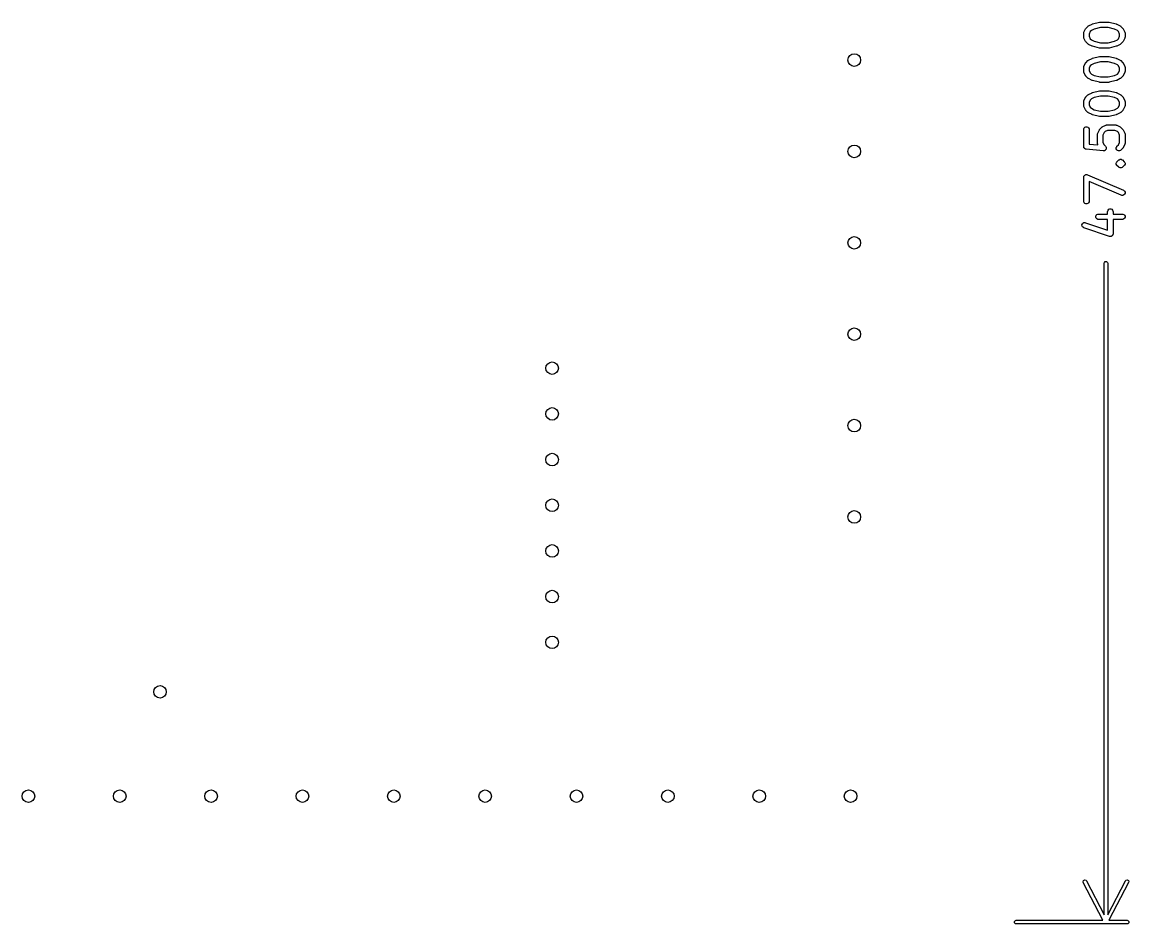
# Model space of a CAD drawing. Extents: x 2.08 to 4.67, y -4.81 to -2.77.
# Drawn here: x 3.459 to 4.671, y -4.805 to -3.818 of the extents above; entities that cross this region are included whole.
import ezdxf

# ---------------------------------------------------------------- set-up
doc = ezdxf.new("R2010")
doc.units = 0
doc.header["$MEASUREMENT"] = 0
doc.layers.add('BLACK', color=7, linetype='CONTINUOUS')

msp = doc.modelspace()

# ---------------------------------------------------------------- linework, layer by layer
at = {"layer": 'BLACK', "linetype": 'CONTINUOUS'}
for p, q in [((4.6216, -3.8293), (4.6234, -3.8255)), ((4.6234, -3.8255), (4.6236, -3.8253)), ((4.6236, -3.8252), (4.6237, -3.8251)), ((4.6236, -3.8253), (4.6236, -3.8252)), ((4.6237, -3.8251), (4.6238, -3.825)), ((4.6237, -3.8251), (4.6237, -3.8251)), ((4.6238, -3.825), (4.624, -3.8248)), ((4.624, -3.8248), (4.6259, -3.8229)), ((4.6259, -3.8229), (4.6261, -3.8227)), ((4.6261, -3.8227), (4.6262, -3.8226)), ((4.6261, -3.8227), (4.6261, -3.8227)), ((4.6262, -3.8226), (4.6263, -3.8225)), ((4.6263, -3.8225), (4.6264, -3.8225)), ((4.6264, -3.8225), (4.6266, -3.8223)), ((4.6266, -3.8223), (4.6304, -3.8205)), ((4.6297, -3.8274), (4.6285, -3.8286)), ((4.6327, -3.8259), (4.6297, -3.8274)), ((4.6304, -3.8205), (4.6304, -3.8204)), ((4.6304, -3.8204), (4.6307, -3.8204)), ((4.6304, -3.8205), (4.6304, -3.8205)), ((4.6307, -3.8204), (4.6309, -3.8203)), ((4.6309, -3.8203), (4.6309, -3.8203)), ((4.6309, -3.8203), (4.631, -3.8203)), ((4.631, -3.8203), (4.6385, -3.8184)), ((4.6396, -3.8242), (4.6327, -3.8259)), ((4.6385, -3.8184), (4.6386, -3.8184)), ((4.6386, -3.8184), (4.6386, -3.8183)), ((4.6386, -3.8183), (4.6388, -3.8183)), ((4.6388, -3.8183), (4.6391, -3.8183)), ((4.6391, -3.8183), (4.6391, -3.8183)), ((4.6391, -3.8183), (4.6392, -3.8183)), ((4.6392, -3.8183), (4.6486, -3.8183)), ((4.6482, -3.8242), (4.6396, -3.8242)), ((4.655, -3.8259), (4.6482, -3.8242)), ((4.6486, -3.8183), (4.6487, -3.8183)), ((4.6487, -3.8183), (4.6487, -3.8183)), ((4.6487, -3.8183), (4.6489, -3.8183)), ((4.6489, -3.8183), (4.6492, -3.8183)), ((4.6492, -3.8183), (4.6492, -3.8184)), ((4.6492, -3.8184), (4.6493, -3.8184)), ((4.6493, -3.8184), (4.6568, -3.8203)), ((4.6581, -3.8274), (4.655, -3.8259)), ((4.6568, -3.8203), (4.6568, -3.8203)), ((4.6568, -3.8203), (4.6569, -3.8203)), ((4.6569, -3.8203), (4.6571, -3.8204)), ((4.6571, -3.8204), (4.6573, -3.8204)), ((4.6573, -3.8204), (4.6574, -3.8205)), ((4.6574, -3.8205), (4.6574, -3.8205)), ((4.6574, -3.8205), (4.6611, -3.8223)), ((4.6593, -3.8286), (4.6581, -3.8274)), ((4.6611, -3.8223), (4.6614, -3.8225)), ((4.6614, -3.8225), (4.6615, -3.8225)), ((4.6615, -3.8225), (4.6615, -3.8226)), ((4.6615, -3.8226), (4.6616, -3.8227)), ((4.6616, -3.8227), (4.6617, -3.8227)), ((4.6617, -3.8227), (4.6619, -3.8229)), ((4.6619, -3.8229), (4.6638, -3.8248)), ((4.6638, -3.8248), (4.664, -3.825)), ((4.664, -3.825), (4.664, -3.8251)), ((4.664, -3.8251), (4.6641, -3.8251)), ((4.6641, -3.8251), (4.6642, -3.8252)), ((4.6642, -3.8252), (4.6642, -3.8253)), ((4.6642, -3.8253), (4.6643, -3.8255)), ((4.6643, -3.8255), (4.6662, -3.8293)), ((4.6213, -3.83), (4.6214, -3.8299)), ((4.6213, -3.8306), (4.6213, -3.83)), ((4.6213, -3.8344), (4.6213, -3.8306)), ((4.6213, -3.8349), (4.6213, -3.8344)), ((4.6214, -3.835), (4.6213, -3.8349)), ((4.6214, -3.8298), (4.6216, -3.8293)), ((4.6214, -3.8299), (4.6214, -3.8298)), ((4.6214, -3.8351), (4.6214, -3.835)), ((4.6216, -3.8357), (4.6214, -3.8351)), ((4.6234, -3.8394), (4.6216, -3.8357)), ((4.6236, -3.8397), (4.6234, -3.8394)), ((4.6236, -3.8398), (4.6236, -3.8397)), ((4.6237, -3.8398), (4.6236, -3.8398)), ((4.6237, -3.8399), (4.6237, -3.8398)), ((4.6238, -3.84), (4.6237, -3.8399)), ((4.624, -3.8402), (4.6238, -3.84)), ((4.6259, -3.8421), (4.624, -3.8402)), ((4.6285, -3.8286), (4.6272, -3.8313)), ((4.6272, -3.8313), (4.6272, -3.8337)), ((4.6272, -3.8337), (4.6285, -3.8364)), ((4.6285, -3.8364), (4.6297, -3.8376)), ((4.6297, -3.8376), (4.6327, -3.8391)), ((4.6327, -3.8391), (4.6396, -3.8408)), ((4.6482, -3.8408), (4.655, -3.8391)), ((4.655, -3.8391), (4.6581, -3.8376)), ((4.6581, -3.8376), (4.6593, -3.8364)), ((4.6606, -3.8313), (4.6593, -3.8286)), ((4.6593, -3.8364), (4.6606, -3.8337)), ((4.6606, -3.8337), (4.6606, -3.8313)), ((4.6638, -3.8402), (4.6619, -3.8421)), ((4.664, -3.84), (4.6638, -3.8402)), ((4.6641, -3.8398), (4.664, -3.8399)), ((4.664, -3.8399), (4.664, -3.84)), ((4.6642, -3.8398), (4.6641, -3.8398)), ((4.6643, -3.8394), (4.6642, -3.8397)), ((4.6642, -3.8397), (4.6642, -3.8398)), ((4.6662, -3.8357), (4.6643, -3.8394)), ((4.6662, -3.8293), (4.6664, -3.8298)), ((4.6664, -3.8351), (4.6662, -3.8357)), ((4.6664, -3.8298), (4.6664, -3.8299)), ((4.6664, -3.8299), (4.6665, -3.83)), ((4.6665, -3.8349), (4.6664, -3.835)), ((4.6664, -3.835), (4.6664, -3.8351)), ((4.6665, -3.83), (4.6665, -3.8306)), ((4.6665, -3.8306), (4.6665, -3.8344)), ((4.6665, -3.8344), (4.6665, -3.8349)), ((4.6261, -3.8423), (4.6259, -3.8421)), ((4.6262, -3.8424), (4.6261, -3.8423)), ((4.6261, -3.8423), (4.6261, -3.8423)), ((4.6263, -3.8424), (4.6262, -3.8424)), ((4.6264, -3.8425), (4.6263, -3.8424)), ((4.6266, -3.8426), (4.6264, -3.8425)), ((4.6304, -3.8445), (4.6266, -3.8426)), ((4.6307, -3.8446), (4.6304, -3.8445)), ((4.6304, -3.8445), (4.6304, -3.8445)), ((4.6304, -3.8445), (4.6304, -3.8445)), ((4.6309, -3.8447), (4.6307, -3.8446)), ((4.631, -3.8447), (4.6309, -3.8447)), ((4.6309, -3.8447), (4.6309, -3.8447)), ((4.6385, -3.8466), (4.631, -3.8447)), ((4.6386, -3.8466), (4.6385, -3.8466)), ((4.6388, -3.8467), (4.6386, -3.8466)), ((4.6386, -3.8466), (4.6386, -3.8466)), ((4.6391, -3.8467), (4.6388, -3.8467)), ((4.6392, -3.8467), (4.6391, -3.8467)), ((4.6391, -3.8467), (4.6391, -3.8467)), ((4.6486, -3.8467), (4.6392, -3.8467)), ((4.6396, -3.8408), (4.6482, -3.8408)), ((4.6487, -3.8467), (4.6486, -3.8467)), ((4.6489, -3.8467), (4.6487, -3.8467)), ((4.6487, -3.8467), (4.6487, -3.8467)), ((4.6492, -3.8466), (4.6489, -3.8467)), ((4.6493, -3.8466), (4.6492, -3.8466)), ((4.6492, -3.8466), (4.6492, -3.8466)), ((4.6568, -3.8447), (4.6493, -3.8466)), ((4.6569, -3.8447), (4.6568, -3.8447)), ((4.6568, -3.8447), (4.6568, -3.8447)), ((4.6571, -3.8446), (4.6569, -3.8447)), ((4.6573, -3.8445), (4.6571, -3.8446)), ((4.6574, -3.8445), (4.6573, -3.8445)), ((4.6611, -3.8426), (4.6574, -3.8445)), ((4.6574, -3.8445), (4.6574, -3.8445)), ((4.6614, -3.8425), (4.6611, -3.8426)), ((4.6615, -3.8424), (4.6614, -3.8425)), ((4.6616, -3.8423), (4.6615, -3.8424)), ((4.6615, -3.8424), (4.6615, -3.8424)), ((4.6617, -3.8423), (4.6616, -3.8423)), ((4.6619, -3.8421), (4.6617, -3.8423)), ((4.6216, -3.8668), (4.6234, -3.863)), ((4.6234, -3.863), (4.6236, -3.8628)), ((4.6236, -3.8627), (4.6237, -3.8626)), ((4.6236, -3.8628), (4.6236, -3.8627)), ((4.6237, -3.8626), (4.6238, -3.8625)), ((4.6237, -3.8626), (4.6237, -3.8626)), ((4.6238, -3.8625), (4.624, -3.8623)), ((4.624, -3.8623), (4.6259, -3.8604)), ((4.6259, -3.8604), (4.6261, -3.8602)), ((4.6261, -3.8602), (4.6262, -3.8601)), ((4.6261, -3.8602), (4.6261, -3.8602)), ((4.6262, -3.8601), (4.6263, -3.86)), ((4.6263, -3.86), (4.6264, -3.86)), ((4.6264, -3.86), (4.6266, -3.8598)), ((4.6266, -3.8598), (4.6304, -3.858)), ((4.6327, -3.8634), (4.6297, -3.8649)), ((4.6304, -3.858), (4.6304, -3.8579)), ((4.6304, -3.8579), (4.6307, -3.8579)), ((4.6304, -3.858), (4.6304, -3.858)), ((4.6307, -3.8579), (4.6309, -3.8578)), ((4.6309, -3.8578), (4.631, -3.8577)), ((4.6309, -3.8578), (4.6309, -3.8578)), ((4.631, -3.8577), (4.6385, -3.8559)), ((4.6396, -3.8617), (4.6327, -3.8634)), ((4.6385, -3.8559), (4.6386, -3.8559)), ((4.6386, -3.8559), (4.6386, -3.8558)), ((4.6386, -3.8558), (4.6388, -3.8558)), ((4.6388, -3.8558), (4.6391, -3.8558)), ((4.6391, -3.8558), (4.6391, -3.8558)), ((4.6391, -3.8558), (4.6392, -3.8558)), ((4.6392, -3.8558), (4.6486, -3.8558)), ((4.6482, -3.8617), (4.6396, -3.8617)), ((4.655, -3.8634), (4.6482, -3.8617)), ((4.6486, -3.8558), (4.6487, -3.8558)), ((4.6487, -3.8558), (4.6487, -3.8558)), ((4.6487, -3.8558), (4.6489, -3.8558)), ((4.6489, -3.8558), (4.6492, -3.8558)), ((4.6492, -3.8558), (4.6492, -3.8559)), ((4.6492, -3.8559), (4.6493, -3.8559)), ((4.6493, -3.8559), (4.6568, -3.8577)), ((4.6581, -3.8649), (4.655, -3.8634)), ((4.6568, -3.8577), (4.6568, -3.8578)), ((4.6568, -3.8578), (4.6569, -3.8578)), ((4.6569, -3.8578), (4.6571, -3.8579)), ((4.6571, -3.8579), (4.6573, -3.8579)), ((4.6573, -3.8579), (4.6574, -3.858)), ((4.6574, -3.858), (4.6574, -3.858)), ((4.6574, -3.858), (4.6611, -3.8598)), ((4.6611, -3.8598), (4.6614, -3.86)), ((4.6614, -3.86), (4.6615, -3.86)), ((4.6615, -3.86), (4.6615, -3.8601)), ((4.6615, -3.8601), (4.6616, -3.8602)), ((4.6616, -3.8602), (4.6617, -3.8602)), ((4.6617, -3.8602), (4.6619, -3.8604)), ((4.6619, -3.8604), (4.6638, -3.8623)), ((4.6638, -3.8623), (4.664, -3.8625)), ((4.664, -3.8625), (4.664, -3.8626)), ((4.664, -3.8626), (4.6641, -3.8626)), ((4.6641, -3.8626), (4.6642, -3.8627)), ((4.6642, -3.8627), (4.6642, -3.8628)), ((4.6642, -3.8628), (4.6643, -3.863)), ((4.6643, -3.863), (4.6662, -3.8668)), ((4.6213, -3.8675), (4.6214, -3.8674)), ((4.6213, -3.8681), (4.6213, -3.8675)), ((4.6213, -3.8719), (4.6213, -3.8681)), ((4.6213, -3.8724), (4.6213, -3.8719)), ((4.6214, -3.8725), (4.6213, -3.8724)), ((4.6214, -3.8673), (4.6216, -3.8668)), ((4.6214, -3.8674), (4.6214, -3.8673)), ((4.6214, -3.8726), (4.6214, -3.8725)), ((4.6216, -3.8732), (4.6214, -3.8726)), ((4.6234, -3.8769), (4.6216, -3.8732)), ((4.6285, -3.8661), (4.6272, -3.8688)), ((4.6272, -3.8688), (4.6272, -3.8712)), ((4.6272, -3.8712), (4.6285, -3.8739)), ((4.6297, -3.8649), (4.6285, -3.8661)), ((4.6285, -3.8739), (4.6297, -3.8751)), ((4.6297, -3.8751), (4.6327, -3.8766)), ((4.6327, -3.8766), (4.6396, -3.8783)), ((4.6482, -3.8783), (4.655, -3.8766)), ((4.655, -3.8766), (4.6581, -3.8751)), ((4.6593, -3.8661), (4.6581, -3.8649)), ((4.6581, -3.8751), (4.6593, -3.8739)), ((4.6606, -3.8688), (4.6593, -3.8661)), ((4.6593, -3.8739), (4.6606, -3.8712)), ((4.6606, -3.8712), (4.6606, -3.8688)), ((4.6662, -3.8732), (4.6643, -3.8769)), ((4.6662, -3.8668), (4.6664, -3.8673)), ((4.6664, -3.8726), (4.6662, -3.8732)), ((4.6664, -3.8673), (4.6664, -3.8674)), ((4.6664, -3.8674), (4.6665, -3.8675)), ((4.6665, -3.8724), (4.6664, -3.8725)), ((4.6664, -3.8725), (4.6664, -3.8726)), ((4.6665, -3.8675), (4.6665, -3.8681)), ((4.6665, -3.8681), (4.6665, -3.8719)), ((4.6665, -3.8719), (4.6665, -3.8724)), ((4.6236, -3.8772), (4.6234, -3.8769)), ((4.6237, -3.8773), (4.6236, -3.8772)), ((4.6236, -3.8772), (4.6236, -3.8772)), ((4.6237, -3.8774), (4.6237, -3.8773)), ((4.6238, -3.8775), (4.6237, -3.8774)), ((4.624, -3.8777), (4.6238, -3.8775)), ((4.6259, -3.8796), (4.624, -3.8777)), ((4.6261, -3.8798), (4.6259, -3.8796)), ((4.6262, -3.8799), (4.6261, -3.8798)), ((4.6261, -3.8798), (4.6261, -3.8798)), ((4.6263, -3.8799), (4.6262, -3.8799)), ((4.6264, -3.88), (4.6263, -3.8799)), ((4.6266, -3.8801), (4.6264, -3.88)), ((4.6304, -3.882), (4.6266, -3.8801)), ((4.6307, -3.8821), (4.6304, -3.882)), ((4.6304, -3.882), (4.6304, -3.882)), ((4.6304, -3.882), (4.6304, -3.882)), ((4.6309, -3.8822), (4.6307, -3.8821)), ((4.631, -3.8822), (4.6309, -3.8822)), ((4.6309, -3.8822), (4.6309, -3.8822)), ((4.6385, -3.8841), (4.631, -3.8822)), ((4.6386, -3.8841), (4.6385, -3.8841)), ((4.6388, -3.8842), (4.6386, -3.8841)), ((4.6386, -3.8841), (4.6386, -3.8841)), ((4.6391, -3.8842), (4.6388, -3.8842)), ((4.6392, -3.8842), (4.6391, -3.8842)), ((4.6391, -3.8842), (4.6391, -3.8842)), ((4.6486, -3.8842), (4.6392, -3.8842)), ((4.6396, -3.8783), (4.6482, -3.8783)), ((4.6487, -3.8842), (4.6486, -3.8842)), ((4.6489, -3.8842), (4.6487, -3.8842)), ((4.6487, -3.8842), (4.6487, -3.8842)), ((4.6492, -3.8841), (4.6489, -3.8842)), ((4.6493, -3.8841), (4.6492, -3.8841)), ((4.6492, -3.8841), (4.6492, -3.8841)), ((4.6568, -3.8822), (4.6493, -3.8841)), ((4.6569, -3.8822), (4.6568, -3.8822)), ((4.6568, -3.8822), (4.6568, -3.8822)), ((4.6571, -3.8821), (4.6569, -3.8822)), ((4.6573, -3.882), (4.6571, -3.8821)), ((4.6574, -3.882), (4.6573, -3.882)), ((4.6611, -3.8801), (4.6574, -3.882)), ((4.6574, -3.882), (4.6574, -3.882)), ((4.6614, -3.88), (4.6611, -3.8801)), ((4.6615, -3.8799), (4.6614, -3.88)), ((4.6616, -3.8798), (4.6615, -3.8799)), ((4.6615, -3.8799), (4.6615, -3.8799)), ((4.6617, -3.8798), (4.6616, -3.8798)), ((4.6619, -3.8796), (4.6617, -3.8798)), ((4.6638, -3.8777), (4.6619, -3.8796)), ((4.664, -3.8775), (4.6638, -3.8777)), ((4.6641, -3.8773), (4.664, -3.8774)), ((4.664, -3.8774), (4.664, -3.8775)), ((4.6642, -3.8772), (4.6641, -3.8773)), ((4.6643, -3.8769), (4.6642, -3.8772)), ((4.6642, -3.8772), (4.6642, -3.8772)), ((4.6216, -3.9043), (4.6234, -3.9005)), ((4.6234, -3.9005), (4.6236, -3.9003)), ((4.6236, -3.9002), (4.6237, -3.9001)), ((4.6236, -3.9003), (4.6236, -3.9002)), ((4.6237, -3.9001), (4.6237, -3.9)), ((4.6237, -3.9), (4.6238, -3.9)), ((4.6238, -3.9), (4.624, -3.8998)), ((4.624, -3.8998), (4.6259, -3.8979)), ((4.6259, -3.8979), (4.6261, -3.8977)), ((4.6261, -3.8977), (4.6261, -3.8976)), ((4.6261, -3.8976), (4.6262, -3.8976)), ((4.6262, -3.8976), (4.6263, -3.8975)), ((4.6263, -3.8975), (4.6264, -3.8975)), ((4.6264, -3.8975), (4.6266, -3.8973)), ((4.6266, -3.8973), (4.6304, -3.8955)), ((4.6327, -3.9009), (4.6297, -3.9024)), ((4.6304, -3.8955), (4.6304, -3.8954)), ((4.6304, -3.8954), (4.6304, -3.8954)), ((4.6304, -3.8954), (4.6307, -3.8954)), ((4.6307, -3.8954), (4.6309, -3.8953)), ((4.6309, -3.8953), (4.631, -3.8952)), ((4.6309, -3.8953), (4.6309, -3.8953)), ((4.631, -3.8952), (4.6385, -3.8934)), ((4.6396, -3.8992), (4.6327, -3.9009)), ((4.6385, -3.8934), (4.6386, -3.8934)), ((4.6386, -3.8934), (4.6386, -3.8933)), ((4.6386, -3.8933), (4.6388, -3.8933)), ((4.6388, -3.8933), (4.6391, -3.8933)), ((4.6391, -3.8933), (4.6391, -3.8933)), ((4.6391, -3.8933), (4.6392, -3.8933)), ((4.6392, -3.8933), (4.6486, -3.8933)), ((4.6482, -3.8992), (4.6396, -3.8992)), ((4.655, -3.9009), (4.6482, -3.8992)), ((4.6486, -3.8933), (4.6487, -3.8933)), ((4.6487, -3.8933), (4.6487, -3.8933)), ((4.6487, -3.8933), (4.6489, -3.8933)), ((4.6489, -3.8933), (4.6492, -3.8933)), ((4.6492, -3.8933), (4.6492, -3.8934)), ((4.6492, -3.8934), (4.6493, -3.8934)), ((4.6493, -3.8934), (4.6568, -3.8952)), ((4.6581, -3.9024), (4.655, -3.9009)), ((4.6568, -3.8952), (4.6568, -3.8953)), ((4.6568, -3.8953), (4.6569, -3.8953)), ((4.6569, -3.8953), (4.6571, -3.8954)), ((4.6571, -3.8954), (4.6573, -3.8954)), ((4.6573, -3.8954), (4.6574, -3.8954)), ((4.6574, -3.8954), (4.6574, -3.8955)), ((4.6574, -3.8955), (4.6611, -3.8973)), ((4.6611, -3.8973), (4.6614, -3.8975)), ((4.6614, -3.8975), (4.6615, -3.8975)), ((4.6615, -3.8975), (4.6615, -3.8976)), ((4.6615, -3.8976), (4.6616, -3.8976)), ((4.6616, -3.8976), (4.6617, -3.8977)), ((4.6617, -3.8977), (4.6619, -3.8979)), ((4.6619, -3.8979), (4.6638, -3.8998)), ((4.6638, -3.8998), (4.664, -3.9)), ((4.664, -3.9), (4.664, -3.9)), ((4.664, -3.9), (4.6641, -3.9001)), ((4.6641, -3.9001), (4.6642, -3.9002)), ((4.6642, -3.9002), (4.6642, -3.9003)), ((4.6642, -3.9003), (4.6643, -3.9005)), ((4.6643, -3.9005), (4.6662, -3.9043)), ((4.6213, -3.905), (4.6214, -3.9049)), ((4.6213, -3.9056), (4.6213, -3.905)), ((4.6213, -3.9094), (4.6213, -3.9056)), ((4.6213, -3.9099), (4.6213, -3.9094)), ((4.6214, -3.91), (4.6213, -3.9099)), ((4.6214, -3.9048), (4.6216, -3.9043)), ((4.6214, -3.9049), (4.6214, -3.9048)), ((4.6214, -3.9101), (4.6214, -3.91)), ((4.6216, -3.9107), (4.6214, -3.9101)), ((4.6234, -3.9144), (4.6216, -3.9107)), ((4.6285, -3.9036), (4.6272, -3.9063)), ((4.6272, -3.9063), (4.6272, -3.9087)), ((4.6272, -3.9087), (4.6285, -3.9114)), ((4.6297, -3.9024), (4.6285, -3.9036)), ((4.6285, -3.9114), (4.6297, -3.9126)), ((4.6297, -3.9126), (4.6327, -3.9141)), ((4.655, -3.9141), (4.6581, -3.9126)), ((4.6593, -3.9036), (4.6581, -3.9024)), ((4.6581, -3.9126), (4.6593, -3.9114)), ((4.6606, -3.9063), (4.6593, -3.9036)), ((4.6593, -3.9114), (4.6606, -3.9087)), ((4.6606, -3.9087), (4.6606, -3.9063)), ((4.6662, -3.9107), (4.6643, -3.9144)), ((4.6662, -3.9043), (4.6664, -3.9048)), ((4.6664, -3.9101), (4.6662, -3.9107)), ((4.6664, -3.9048), (4.6664, -3.9049)), ((4.6664, -3.9049), (4.6665, -3.905)), ((4.6665, -3.9099), (4.6664, -3.91)), ((4.6664, -3.91), (4.6664, -3.9101)), ((4.6665, -3.905), (4.6665, -3.9056)), ((4.6665, -3.9056), (4.6665, -3.9094)), ((4.6665, -3.9094), (4.6665, -3.9099)), ((4.6236, -3.9147), (4.6234, -3.9144)), ((4.6237, -3.9148), (4.6236, -3.9147)), ((4.6236, -3.9147), (4.6236, -3.9147)), ((4.6237, -3.9149), (4.6237, -3.9148)), ((4.6238, -3.915), (4.6237, -3.9149)), ((4.624, -3.9152), (4.6238, -3.915)), ((4.6259, -3.9171), (4.624, -3.9152)), ((4.6261, -3.9173), (4.6259, -3.9171)), ((4.6262, -3.9174), (4.6261, -3.9173)), ((4.6261, -3.9173), (4.6261, -3.9173)), ((4.6263, -3.9174), (4.6262, -3.9174)), ((4.6264, -3.9175), (4.6263, -3.9174)), ((4.6266, -3.9176), (4.6264, -3.9175)), ((4.6304, -3.9195), (4.6266, -3.9176)), ((4.6307, -3.9196), (4.6304, -3.9195)), ((4.6304, -3.9195), (4.6304, -3.9195)), ((4.6304, -3.9195), (4.6304, -3.9195)), ((4.6309, -3.9197), (4.6307, -3.9196)), ((4.631, -3.9197), (4.6309, -3.9197)), ((4.6309, -3.9197), (4.6309, -3.9197)), ((4.6385, -3.9216), (4.631, -3.9197)), ((4.6327, -3.9141), (4.6396, -3.9158)), ((4.6386, -3.9216), (4.6385, -3.9216)), ((4.6388, -3.9216), (4.6386, -3.9216)), ((4.6386, -3.9216), (4.6386, -3.9216)), ((4.6391, -3.9217), (4.6388, -3.9216)), ((4.6392, -3.9217), (4.6391, -3.9217)), ((4.6391, -3.9217), (4.6391, -3.9217)), ((4.6486, -3.9217), (4.6392, -3.9217)), ((4.6396, -3.9158), (4.6482, -3.9158)), ((4.6482, -3.9158), (4.655, -3.9141)), ((4.6487, -3.9217), (4.6486, -3.9217)), ((4.6489, -3.9216), (4.6487, -3.9217)), ((4.6487, -3.9217), (4.6487, -3.9217)), ((4.6492, -3.9216), (4.6489, -3.9216)), ((4.6493, -3.9216), (4.6492, -3.9216)), ((4.6492, -3.9216), (4.6492, -3.9216)), ((4.6568, -3.9197), (4.6493, -3.9216)), ((4.6569, -3.9197), (4.6568, -3.9197)), ((4.6568, -3.9197), (4.6568, -3.9197)), ((4.6571, -3.9196), (4.6569, -3.9197)), ((4.6573, -3.9195), (4.6571, -3.9196)), ((4.6574, -3.9195), (4.6573, -3.9195)), ((4.6611, -3.9176), (4.6574, -3.9195)), ((4.6574, -3.9195), (4.6574, -3.9195)), ((4.6614, -3.9175), (4.6611, -3.9176)), ((4.6615, -3.9174), (4.6614, -3.9175)), ((4.6616, -3.9173), (4.6615, -3.9174)), ((4.6615, -3.9174), (4.6615, -3.9174)), ((4.6617, -3.9173), (4.6616, -3.9173)), ((4.6619, -3.9171), (4.6617, -3.9173)), ((4.6638, -3.9152), (4.6619, -3.9171)), ((4.664, -3.915), (4.6638, -3.9152)), ((4.6641, -3.9148), (4.664, -3.9149)), ((4.664, -3.9149), (4.664, -3.915)), ((4.6642, -3.9147), (4.6641, -3.9148)), ((4.6643, -3.9144), (4.6642, -3.9147)), ((4.6642, -3.9147), (4.6642, -3.9147)), ((4.6213, -3.935), (4.6218, -3.934)), ((4.6213, -3.9356), (4.6213, -3.935)), ((4.6213, -3.9543), (4.6213, -3.9356)), ((4.6218, -3.934), (4.6226, -3.9331)), ((4.6226, -3.9331), (4.6236, -3.9327)), ((4.6236, -3.9327), (4.6248, -3.9327)), ((4.6248, -3.9327), (4.6258, -3.9331)), ((4.6258, -3.9331), (4.6267, -3.934)), ((4.6267, -3.934), (4.6271, -3.935)), ((4.6271, -3.935), (4.6272, -3.9356)), ((4.6272, -3.9356), (4.6272, -3.9517)), ((4.6366, -3.9399), (4.6384, -3.9362)), ((4.6384, -3.9362), (4.6386, -3.9359)), ((4.6386, -3.9359), (4.6386, -3.9358)), ((4.6386, -3.9358), (4.6387, -3.9358)), ((4.6387, -3.9357), (4.6388, -3.9356)), ((4.6387, -3.9358), (4.6387, -3.9357)), ((4.6388, -3.9356), (4.639, -3.9354)), ((4.639, -3.9354), (4.6409, -3.9335)), ((4.6409, -3.9335), (4.6411, -3.9333)), ((4.6411, -3.9333), (4.6412, -3.9332)), ((4.6411, -3.9333), (4.6411, -3.9333)), ((4.6412, -3.9332), (4.6413, -3.9331)), ((4.6413, -3.9331), (4.6414, -3.9331)), ((4.6414, -3.9331), (4.6416, -3.933)), ((4.6416, -3.933), (4.6454, -3.9311)), ((4.6474, -3.9367), (4.6447, -3.938)), ((4.6454, -3.9311), (4.6459, -3.9309)), ((4.6459, -3.9309), (4.646, -3.9309)), ((4.646, -3.9309), (4.6461, -3.9308)), ((4.6461, -3.9308), (4.6467, -3.9308)), ((4.6467, -3.9308), (4.6561, -3.9308)), ((4.6554, -3.9367), (4.6474, -3.9367)), ((4.6581, -3.938), (4.6554, -3.9367)), ((4.6561, -3.9308), (4.6567, -3.9308)), ((4.6567, -3.9308), (4.6568, -3.9309)), ((4.6568, -3.9309), (4.6569, -3.9309)), ((4.6569, -3.9309), (4.6574, -3.9311)), ((4.6574, -3.9311), (4.6611, -3.933)), ((4.6611, -3.933), (4.6614, -3.9331)), ((4.6614, -3.9331), (4.6615, -3.9331)), ((4.6615, -3.9331), (4.6615, -3.9332)), ((4.6615, -3.9332), (4.6616, -3.9333)), ((4.6616, -3.9333), (4.6617, -3.9333)), ((4.6617, -3.9333), (4.6619, -3.9335)), ((4.6619, -3.9335), (4.6638, -3.9354)), ((4.6638, -3.9354), (4.664, -3.9356)), ((4.664, -3.9356), (4.664, -3.9357)), ((4.664, -3.9357), (4.6641, -3.9358)), ((4.6641, -3.9358), (4.6642, -3.9358)), ((4.6642, -3.9358), (4.6642, -3.9359)), ((4.6642, -3.9359), (4.6643, -3.9362)), ((4.6643, -3.9362), (4.6662, -3.9399)), ((4.6363, -3.9406), (4.6364, -3.9404)), ((4.6363, -3.9412), (4.6363, -3.9406)), ((4.6363, -3.9406), (4.6363, -3.9406)), ((4.6363, -3.9506), (4.6363, -3.9412)), ((4.6364, -3.9404), (4.6366, -3.9399)), ((4.6435, -3.9392), (4.6422, -3.9419)), ((4.6422, -3.9419), (4.6422, -3.9499)), ((4.6447, -3.938), (4.6435, -3.9392)), ((4.6593, -3.9392), (4.6581, -3.938)), ((4.6606, -3.9419), (4.6593, -3.9392)), ((4.6606, -3.9499), (4.6606, -3.9419)), ((4.6662, -3.9399), (4.6664, -3.9404)), ((4.6664, -3.9404), (4.6664, -3.9406)), ((4.6664, -3.9406), (4.6665, -3.9406)), ((4.6665, -3.9406), (4.6665, -3.9412)), ((4.6665, -3.9412), (4.6665, -3.9506)), ((4.6213, -3.9546), (4.6213, -3.9543)), ((4.6213, -3.9547), (4.6213, -3.9546)), ((4.6213, -3.9546), (4.6213, -3.9546)), ((4.6213, -3.9549), (4.6213, -3.9547)), ((4.6215, -3.9553), (4.6213, -3.9549)), ((4.6216, -3.9557), (4.6215, -3.9553)), ((4.6217, -3.9559), (4.6216, -3.9557)), ((4.6218, -3.956), (4.6217, -3.9559)), ((4.6221, -3.9563), (4.6218, -3.956)), ((4.6223, -3.9566), (4.6221, -3.9563)), ((4.6225, -3.9567), (4.6223, -3.9566)), ((4.6226, -3.9568), (4.6225, -3.9567)), ((4.623, -3.957), (4.6226, -3.9568)), ((4.6233, -3.9572), (4.623, -3.957)), ((4.6236, -3.9572), (4.6233, -3.9572)), ((4.6237, -3.9572), (4.6236, -3.9572)), ((4.6236, -3.9572), (4.6236, -3.9572)), ((4.6239, -3.9573), (4.6237, -3.9572)), ((4.6427, -3.9592), (4.6239, -3.9573)), ((4.6272, -3.9517), (4.6369, -3.9527)), ((4.6363, -3.9512), (4.6363, -3.9506)), ((4.6363, -3.9513), (4.6363, -3.9512)), ((4.6364, -3.9514), (4.6363, -3.9513)), ((4.6366, -3.9519), (4.6364, -3.9514)), ((4.6369, -3.9527), (4.6366, -3.9519)), ((4.6422, -3.9499), (4.6435, -3.9526)), ((4.6432, -3.9592), (4.6427, -3.9592)), ((4.6434, -3.9591), (4.6432, -3.9592)), ((4.6435, -3.9591), (4.6434, -3.9591)), ((4.6435, -3.9526), (4.645, -3.9541)), ((4.6439, -3.959), (4.6435, -3.9591)), ((4.6443, -3.9588), (4.6439, -3.959)), ((4.6445, -3.9587), (4.6443, -3.9588)), ((4.6446, -3.9587), (4.6445, -3.9587)), ((4.6449, -3.9584), (4.6446, -3.9587)), ((4.6452, -3.9581), (4.6449, -3.9584)), ((4.645, -3.9541), (4.6454, -3.9546)), ((4.6453, -3.958), (4.6452, -3.9581)), ((4.6454, -3.9579), (4.6453, -3.958)), ((4.6454, -3.9546), (4.6455, -3.9547)), ((4.6456, -3.9575), (4.6454, -3.9579)), ((4.6455, -3.9547), (4.6456, -3.9548)), ((4.6456, -3.9548), (4.6457, -3.9552)), ((4.6458, -3.9571), (4.6456, -3.9575)), ((4.6457, -3.9552), (4.6458, -3.9556)), ((4.6458, -3.9556), (4.6458, -3.9558)), ((4.6458, -3.9558), (4.6459, -3.9559)), ((4.6459, -3.9559), (4.6458, -3.9564)), ((4.6458, -3.9564), (4.6458, -3.9568)), ((4.6458, -3.9568), (4.6458, -3.9569)), ((4.6458, -3.9569), (4.6458, -3.9571)), ((4.6569, -3.9556), (4.6574, -3.9546)), ((4.6569, -3.9568), (4.6569, -3.9556)), ((4.6574, -3.9579), (4.6569, -3.9568)), ((4.6574, -3.9546), (4.6577, -3.9541)), ((4.6582, -3.9587), (4.6574, -3.9579)), ((4.6577, -3.9541), (4.6593, -3.9526)), ((4.6592, -3.9591), (4.6582, -3.9587)), ((4.6604, -3.9591), (4.6592, -3.9591)), ((4.6593, -3.9526), (4.6606, -3.9499)), ((4.6615, -3.9587), (4.6604, -3.9591)), ((4.6619, -3.9583), (4.6615, -3.9587)), ((4.6638, -3.9564), (4.6619, -3.9583)), ((4.664, -3.9562), (4.6638, -3.9564)), ((4.6641, -3.9561), (4.664, -3.9562)), ((4.664, -3.9562), (4.664, -3.9562)), ((4.6642, -3.956), (4.6641, -3.9561)), ((4.6643, -3.9557), (4.6642, -3.9559)), ((4.6642, -3.9559), (4.6642, -3.956)), ((4.6662, -3.9519), (4.6643, -3.9557)), ((4.6664, -3.9514), (4.6662, -3.9519)), ((4.6665, -3.9512), (4.6664, -3.9513)), ((4.6664, -3.9513), (4.6664, -3.9514)), ((4.6665, -3.9506), (4.6665, -3.9512)), ((4.6569, -3.9725), (4.6572, -3.9718)), ((4.6569, -3.9737), (4.6569, -3.9725)), ((4.6572, -3.9718), (4.6574, -3.9715)), ((4.6574, -3.9715), (4.6577, -3.971)), ((4.6574, -3.9715), (4.6574, -3.9715)), ((4.6577, -3.971), (4.6596, -3.9691)), ((4.6596, -3.9691), (4.6601, -3.9688)), ((4.6601, -3.9688), (4.6611, -3.9683)), ((4.6611, -3.9683), (4.6623, -3.9683)), ((4.6623, -3.9683), (4.6633, -3.9688)), ((4.6633, -3.9688), (4.6633, -3.9688)), ((4.6633, -3.9688), (4.6638, -3.9691)), ((4.6638, -3.9691), (4.6657, -3.971)), ((4.6657, -3.971), (4.666, -3.9715)), ((4.666, -3.9715), (4.6662, -3.9718)), ((4.6662, -3.9718), (4.6665, -3.9725)), ((4.6665, -3.9725), (4.6665, -3.9737)), ((4.6222, -3.986), (4.6226, -3.9856)), ((4.6226, -3.9856), (4.6231, -3.9854)), ((4.6226, -3.9856), (4.6226, -3.9856)), ((4.6226, -3.9856), (4.6226, -3.9856)), ((4.6231, -3.9854), (4.6236, -3.9852)), ((4.6236, -3.9852), (4.6236, -3.9852)), ((4.6236, -3.9852), (4.6237, -3.9852)), ((4.6237, -3.9852), (4.6242, -3.9852)), ((4.6242, -3.9852), (4.6248, -3.9852)), ((4.6248, -3.9852), (4.6248, -3.9852)), ((4.6248, -3.9852), (4.6248, -3.9852)), ((4.6248, -3.9852), (4.6254, -3.9854)), ((4.6254, -3.9854), (4.6647, -4.0023)), ((4.6574, -3.9747), (4.6569, -3.9737)), ((4.6577, -3.9752), (4.6574, -3.9747)), ((4.6574, -3.9747), (4.6574, -3.9747)), ((4.6596, -3.9771), (4.6577, -3.9752)), ((4.6601, -3.9774), (4.6596, -3.9771)), ((4.6611, -3.9779), (4.6601, -3.9774)), ((4.6623, -3.9779), (4.6611, -3.9779)), ((4.6633, -3.9774), (4.6623, -3.9779)), ((4.6638, -3.9771), (4.6633, -3.9774)), ((4.6657, -3.9752), (4.6638, -3.9771)), ((4.666, -3.9747), (4.6657, -3.9752)), ((4.6665, -3.9737), (4.666, -3.9747)), ((4.6213, -3.9875), (4.6215, -3.987)), ((4.6213, -3.9881), (4.6213, -3.9875)), ((4.6213, -3.9875), (4.6213, -3.9875)), ((4.6213, -3.9875), (4.6213, -3.9875)), ((4.6213, -4.0143), (4.6213, -3.9881)), ((4.6215, -3.987), (4.6218, -3.9865)), ((4.6218, -3.9864), (4.6222, -3.986)), ((4.6218, -3.9865), (4.6218, -3.9864)), ((4.6218, -3.9864), (4.6218, -3.9864)), ((4.6624, -4.0077), (4.6272, -3.9926)), ((4.6272, -3.9926), (4.6272, -4.0143)), ((4.663, -4.0079), (4.6624, -4.0077)), ((4.6641, -4.0079), (4.663, -4.0079)), ((4.6652, -4.0074), (4.6641, -4.0079)), ((4.6647, -4.0023), (4.6652, -4.0025)), ((4.6652, -4.0025), (4.6661, -4.0034)), ((4.666, -4.0066), (4.6652, -4.0074)), ((4.6665, -4.0056), (4.666, -4.0066)), ((4.6661, -4.0034), (4.6665, -4.0044)), ((4.6665, -4.0044), (4.6665, -4.0056)), ((4.6213, -4.0149), (4.6213, -4.0143)), ((4.6218, -4.016), (4.6213, -4.0149)), ((4.6226, -4.0168), (4.6218, -4.016)), ((4.6236, -4.0172), (4.6226, -4.0168)), ((4.6248, -4.0172), (4.6236, -4.0172)), ((4.6258, -4.0168), (4.6248, -4.0172)), ((4.6267, -4.016), (4.6258, -4.0168)), ((4.6271, -4.0149), (4.6267, -4.016)), ((4.6272, -4.0143), (4.6271, -4.0149)), ((4.6344, -4.0306), (4.6349, -4.0296)), ((4.6344, -4.0318), (4.6344, -4.0306)), ((4.6349, -4.0329), (4.6344, -4.0318)), ((4.6349, -4.0296), (4.6357, -4.0288)), ((4.6357, -4.0337), (4.6349, -4.0329)), ((4.6357, -4.0288), (4.6368, -4.0283)), ((4.6368, -4.0341), (4.6357, -4.0337)), ((4.6368, -4.0283), (4.6373, -4.0283)), ((4.6373, -4.0342), (4.6368, -4.0341)), ((4.6373, -4.0283), (4.6475, -4.0283)), ((4.6475, -4.0342), (4.6373, -4.0342)), ((4.6475, -4.0256), (4.6476, -4.025)), ((4.6475, -4.0283), (4.6475, -4.0256)), ((4.6475, -4.0459), (4.6475, -4.0342)), ((4.6476, -4.025), (4.648, -4.024)), ((4.648, -4.024), (4.6488, -4.0231)), ((4.6488, -4.0231), (4.6499, -4.0227)), ((4.6499, -4.0227), (4.651, -4.0227)), ((4.651, -4.0227), (4.6521, -4.0231)), ((4.6521, -4.0231), (4.6529, -4.024)), ((4.6529, -4.024), (4.6533, -4.025)), ((4.6533, -4.025), (4.6534, -4.0256)), ((4.6534, -4.0256), (4.6534, -4.0283)), ((4.6534, -4.0283), (4.6636, -4.0283)), ((4.6636, -4.0342), (4.6534, -4.0342)), ((4.6534, -4.0342), (4.6534, -4.05)), ((4.6636, -4.0283), (4.6642, -4.0283)), ((4.6642, -4.0341), (4.6636, -4.0342)), ((4.6642, -4.0283), (4.6652, -4.0288)), ((4.6652, -4.0337), (4.6642, -4.0341)), ((4.6652, -4.0288), (4.666, -4.0296)), ((4.666, -4.0329), (4.6652, -4.0337)), ((4.666, -4.0296), (4.6665, -4.0306)), ((4.6665, -4.0318), (4.666, -4.0329)), ((4.6665, -4.0306), (4.6665, -4.0318)), ((4.6194, -4.0402), (4.6198, -4.0391)), ((4.6195, -4.0414), (4.6194, -4.0402)), ((4.62, -4.0424), (4.6195, -4.0414)), ((4.6198, -4.0391), (4.6205, -4.0383)), ((4.6209, -4.0432), (4.62, -4.0424)), ((4.6205, -4.0383), (4.6216, -4.0377)), ((4.6214, -4.0434), (4.6209, -4.0432)), ((4.6495, -4.0528), (4.6214, -4.0434)), ((4.6216, -4.0377), (4.6227, -4.0377)), ((4.6227, -4.0377), (4.6233, -4.0378)), ((4.6233, -4.0378), (4.6475, -4.0459)), ((4.6498, -4.0528), (4.6495, -4.0528)), ((4.6499, -4.0529), (4.6498, -4.0528)), ((4.6501, -4.0529), (4.6499, -4.0529)), ((4.6499, -4.0529), (4.6499, -4.0529)), ((4.6506, -4.0529), (4.6501, -4.0529)), ((4.651, -4.0529), (4.6506, -4.0529)), ((4.6511, -4.0528), (4.651, -4.0529)), ((4.6512, -4.0528), (4.6511, -4.0528)), ((4.6517, -4.0526), (4.6512, -4.0528)), ((4.6521, -4.0524), (4.6517, -4.0526)), ((4.6522, -4.0523), (4.6521, -4.0524)), ((4.6523, -4.0523), (4.6522, -4.0523)), ((4.6526, -4.0519), (4.6523, -4.0523)), ((4.6529, -4.0516), (4.6526, -4.0519)), ((4.653, -4.0514), (4.6529, -4.0515)), ((4.6529, -4.0515), (4.6529, -4.0516)), ((4.6532, -4.051), (4.653, -4.0514)), ((4.6533, -4.0505), (4.6532, -4.051)), ((4.6534, -4.0504), (4.6533, -4.0505)), ((4.6534, -4.05), (4.6534, -4.0503)), ((4.6534, -4.0503), (4.6534, -4.0503)), ((4.6534, -4.0503), (4.6534, -4.0504)), ((4.6437, -4.0821), (4.6439, -4.0813)), ((4.6437, -4.7951), (4.6437, -4.0821)), ((4.6439, -4.0813), (4.6449, -4.0802)), ((4.6449, -4.0802), (4.6464, -4.0802)), ((4.6464, -4.0802), (4.6475, -4.0813)), ((4.6475, -4.0813), (4.6476, -4.0821)), ((4.6476, -4.0821), (4.6476, -4.7951)), ((4.6206, -4.759), (4.6211, -4.7575)), ((4.6208, -4.7597), (4.6206, -4.759)), ((4.6424, -4.8012), (4.6208, -4.7597)), ((4.6211, -4.7575), (4.6224, -4.7568)), ((4.6224, -4.7568), (4.6238, -4.7573)), ((4.6238, -4.7573), (4.6243, -4.7579)), ((4.6243, -4.7579), (4.6437, -4.7951)), ((4.6476, -4.7951), (4.667, -4.7579)), ((4.6705, -4.7597), (4.6489, -4.8012)), ((4.667, -4.7579), (4.6675, -4.7573)), ((4.6675, -4.7573), (4.6689, -4.7568)), ((4.6689, -4.7568), (4.6703, -4.7575)), ((4.6703, -4.7575), (4.6707, -4.759)), ((4.6707, -4.759), (4.6705, -4.7597)), ((4.5454, -4.8024), (4.5465, -4.8013)), ((4.5454, -4.8039), (4.5454, -4.8024)), ((4.5465, -4.805), (4.5454, -4.8039)), ((4.5465, -4.8013), (4.5472, -4.8012)), ((4.5472, -4.8051), (4.5465, -4.805)), ((4.5472, -4.8012), (4.6424, -4.8012)), ((4.6688, -4.8051), (4.5472, -4.8051)), ((4.6489, -4.8012), (4.6688, -4.8012)), ((4.6688, -4.8012), (4.6695, -4.8013)), ((4.6695, -4.805), (4.6688, -4.8051)), ((4.6695, -4.8013), (4.6706, -4.8024)), ((4.6706, -4.8039), (4.6695, -4.805)), ((4.6706, -4.8024), (4.6706, -4.8039))]:
    msp.add_line(p, q, dxfattribs=at)
at = {"layer": 'BLACK'}
for centre in [(4.3701, -3.8598), (4.3701, -3.8598), (4.3701, -3.9598), (4.3701, -3.9598), (4.3701, -4.0598), (4.3701, -4.0598), (4.3701, -4.1598), (4.3701, -4.1598), (4.0394, -4.197), (4.0394, -4.197), (4.0394, -4.247), (4.0394, -4.247), (4.3701, -4.2598), (4.3701, -4.2598), (4.0394, -4.297), (4.0394, -4.297), (4.0394, -4.347), (4.0394, -4.347), (4.3701, -4.3598), (4.3701, -4.3598), (4.0394, -4.397), (4.0394, -4.397), (4.0394, -4.447), (4.0394, -4.447), (4.0394, -4.497), (4.0394, -4.497), (3.6102, -4.5512), (3.6102, -4.5512), (3.4661, -4.6654), (3.4661, -4.6654), (3.5661, -4.6654), (3.5661, -4.6654), (3.6661, -4.6654), (3.6661, -4.6654), (3.7661, -4.6654), (3.7661, -4.6654), (3.8661, -4.6654), (3.8661, -4.6654), (3.9661, -4.6654), (3.9661, -4.6654), (4.0661, -4.6654), (4.0661, -4.6654), (4.1661, -4.6654), (4.1661, -4.6654), (4.2661, -4.6654), (4.2661, -4.6654), (4.3661, -4.6654), (4.3661, -4.6654)]:
    msp.add_circle(centre, 0.00689, dxfattribs=at)

doc.saveas('drawing.dxf')
